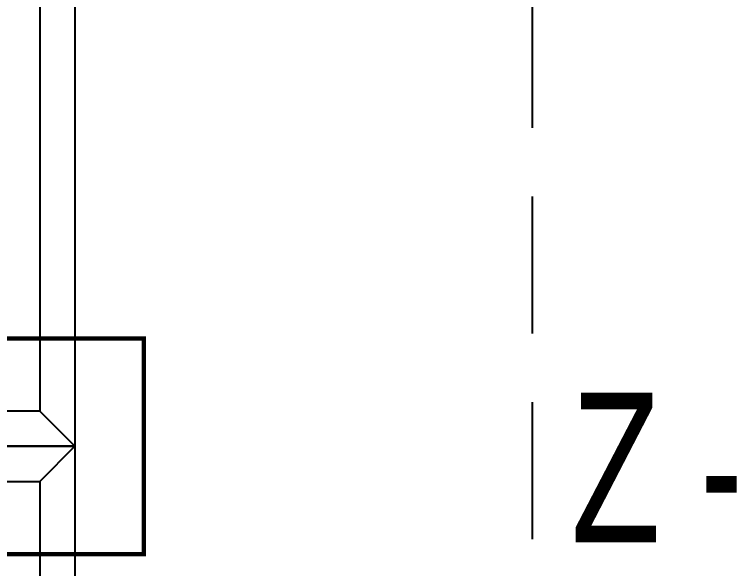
# Model space of a CAD drawing. Header units: inches. Extents: x 21 to 38546, y 13 to 15001.
# Drawn here: x 3846.8 to 3930.4, y 2384.9 to 2449.1 of the extents above; entities that cross this region are included whole.
import ezdxf
from ezdxf.enums import TextEntityAlignment as Align

# ---------------------------------------------------------------- set-up
doc = ezdxf.new("R2010")
doc.units = ezdxf.units.IN
doc.header["$MEASUREMENT"] = 0
doc.linetypes.add('IMPORT-HIDDEN2', pattern=[47.625, 31.75, -15.875])
for name, color, linetype, lineweight in [('Z_MİM_-KM-AREA-IDEN', 8, 'Continuous', 25), ('Z_MİM_-KM-PATTERN-00', 8, 'Continuous', 25), ('Z_MİM_-KM-RAY-1', 8, 'IMPORT-HIDDEN2', 25), ('Z_MİM_-KM-STRS', 8, 'Continuous', 25), ('Z_MİM_00', 8, 'Continuous', 25)]:
    doc.layers.add(name, color=color, linetype=linetype, lineweight=lineweight)
doc.styles.add('Arial_4', font='arial.ttf', dxfattribs={"height": 10})
doc.styles.add('MAH', font='arial.ttf', dxfattribs={"width": 0.8, "height": 17.5})

# ---------------------------------------------------------------- blocks, each defined once
blk = doc.blocks.new('A$C0b76e8d8')
at = {"layer": 'Z_MİM_-KM-PATTERN-00'}
for p, q in [((108, 108), (103.925, 103.925)), ((103.925, 4.075), (108, 0))]:
    blk.add_line(p, q, dxfattribs=at)
for points in [[(108, 0), (0, 0), (0, 108), (108, 108)], [(103.925, 4.075), (4.075, 4.075), (4.075, 103.925), (103.925, 103.925)]]:
    blk.add_lwpolyline(points, close=True, dxfattribs=at)
blk = doc.blocks.new('A$Cce97a36c')
at = {"layer": 'Z_MİM_-KM-STRS', "const_width": 0.5}
blk.add_lwpolyline([(54, 509.28), (504, 509.28), (504, 484.28), (54, 484.28)], close=True, dxfattribs=at)
for p in [(388, 496.78), (388, 388.78)]:
    blk.add_blockref('A$C0b76e8d8', p)
blk = doc.blocks.new('XXX')
at = {"layer": 'Z_MİM_-KM-RAY-1', "ltscale": 0.5}
blk.add_lwpolyline([(18870.124, 4962.821), (18330.124, 4962.821), (18330.124, 4312.821), (18870.124, 4312.821)], close=True, dxfattribs=at)
blk.add_blockref('A$Cce97a36c', (18321.124, 4303.04))
blk = doc.blocks.new('*U121')
at = {"color": 7, "style": 'MAH', "width": 0.6}
blk.add_text('-', height=17.067, dxfattribs=at).set_placement((25.995, 13.107), align=Align.MIDDLE_CENTER)
at = {"color": 7, "style": 'Arial_4', "width": 0.7}
for tag, p in [('K', (8.571, 13.107)), ('00', (33.429, 13.107)), ('MAHALADI', (72.415, 12.353))]:
    blk.add_attdef(tag, text='', height=17.333, dxfattribs=at).set_placement(p, align=Align.MIDDLE_LEFT)
blk.add_attdef('27.00', text='', height=13.333, dxfattribs=at).set_placement((133.252, -11.288), align=Align.MIDDLE_RIGHT)

msp = doc.modelspace()

# ---------------------------------------------------------------- block references
at = {"layer": 'Z_MİM_-KM-AREA-IDEN'}
ref = msp.add_blockref('*U121', (3902.655, 2383.517), dxfattribs=at)
ref.add_attrib('K', 'Z', dxfattribs={"layer": '0', "color": 7, "height": 17.333, "style": 'Arial_4', "width": 0.7}).set_placement((3911.226, 2396.624), align=Align.MIDDLE_LEFT)
at = {"layer": 'Z_MİM_00'}
msp.add_blockref('XXX', (-14963.366, -2400.737), dxfattribs=at)

doc.saveas('drawing.dxf')
